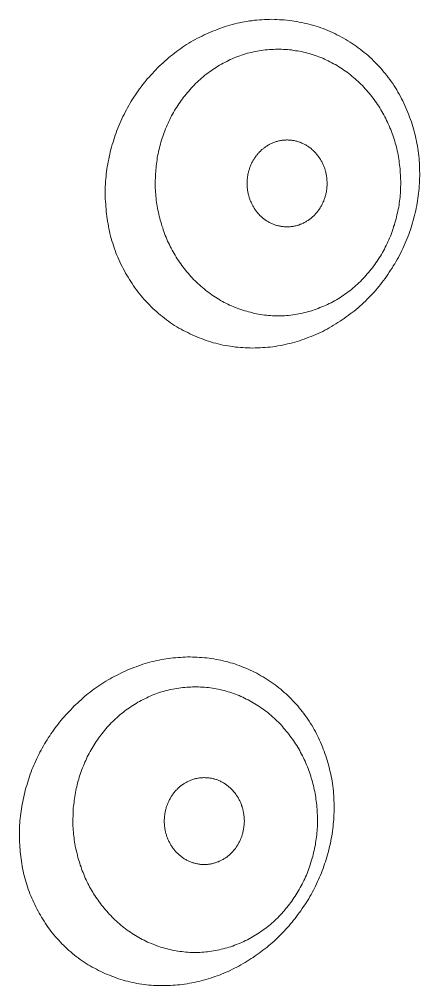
# Model space of a CAD drawing. Extents: x -5208 to -4788, y -2139 to -1842.
# Drawn here: x -5021.77 to -5017.15, y -2091.24 to -2080.07 of the extents above; entities that cross this region are included whole.
import ezdxf

# ---------------------------------------------------------------- set-up
doc = ezdxf.new("R2010")
doc.units = 0
doc.header["$LTSCALE"] = 7
doc.layers.add('Trimetric', color=7, linetype='CONTINUOUS')

msp = doc.modelspace()

# ---------------------------------------------------------------- linework, layer by layer
at = {"layer": 'Trimetric', "color": 0, "linetype": 'Continuous', "lineweight": 18}
for points in [[(-5018.682, -2080.076), (-5018.711, -2080.075), (-5018.739, -2080.073), (-5018.768, -2080.072), (-5018.797, -2080.07), (-5018.826, -2080.069), (-5018.855, -2080.067), (-5018.884, -2080.068), (-5018.913, -2080.07), (-5018.941, -2080.071), (-5018.97, -2080.073), (-5018.999, -2080.075), (-5019.028, -2080.076), (-5019.057, -2080.079), (-5019.085, -2080.083), (-5019.114, -2080.086), (-5019.143, -2080.091), (-5019.171, -2080.096), (-5019.2, -2080.101), (-5019.228, -2080.107), (-5019.256, -2080.113), (-5019.284, -2080.12), (-5019.312, -2080.127), (-5019.34, -2080.135), (-5019.368, -2080.143), (-5019.395, -2080.151), (-5019.423, -2080.161), (-5019.45, -2080.171), (-5019.477, -2080.181), (-5019.504, -2080.191), (-5019.531, -2080.201), (-5019.558, -2080.211), (-5019.584, -2080.223), (-5019.61, -2080.236), (-5019.636, -2080.248), (-5019.662, -2080.261), (-5019.688, -2080.274), (-5019.715, -2080.286), (-5019.74, -2080.3), (-5019.765, -2080.314), (-5019.79, -2080.328), (-5019.815, -2080.343), (-5019.84, -2080.359), (-5019.864, -2080.374), (-5019.888, -2080.39), (-5019.911, -2080.407), (-5019.935, -2080.424), (-5019.959, -2080.44), (-5019.981, -2080.458), (-5020.004, -2080.476), (-5020.027, -2080.494), (-5020.049, -2080.513), (-5020.07, -2080.532), (-5020.092, -2080.551), (-5020.113, -2080.571), (-5020.135, -2080.59), (-5020.156, -2080.609), (-5020.177, -2080.629), (-5020.197, -2080.651), (-5020.216, -2080.672), (-5020.236, -2080.693), (-5020.255, -2080.714), (-5020.275, -2080.736), (-5020.295, -2080.757), (-5020.313, -2080.779), (-5020.331, -2080.802), (-5020.349, -2080.824), (-5020.367, -2080.847), (-5020.384, -2080.87), (-5020.401, -2080.894), (-5020.417, -2080.918), (-5020.433, -2080.942), (-5020.449, -2080.966), (-5020.465, -2080.99), (-5020.48, -2081.015), (-5020.495, -2081.04), (-5020.51, -2081.064), (-5020.524, -2081.09), (-5020.537, -2081.115), (-5020.551, -2081.141), (-5020.564, -2081.166), (-5020.577, -2081.192), (-5020.589, -2081.218), (-5020.601, -2081.245), (-5020.613, -2081.271), (-5020.624, -2081.298), (-5020.635, -2081.324), (-5020.646, -2081.351), (-5020.656, -2081.378), (-5020.666, -2081.406), (-5020.674, -2081.433), (-5020.683, -2081.461), (-5020.691, -2081.489), (-5020.699, -2081.516), (-5020.707, -2081.544), (-5020.716, -2081.572), (-5020.723, -2081.6), (-5020.729, -2081.628), (-5020.735, -2081.656), (-5020.74, -2081.685), (-5020.746, -2081.713), (-5020.752, -2081.741), (-5020.758, -2081.77), (-5020.761, -2081.798), (-5020.765, -2081.827), (-5020.769, -2081.855), (-5020.772, -2081.884), (-5020.774, -2081.913), (-5020.777, -2081.942), (-5020.779, -2081.971), (-5020.78, -2082), (-5020.781, -2082.028), (-5020.782, -2082.057), (-5020.782, -2082.086), (-5020.782, -2082.115), (-5020.781, -2082.144), (-5020.779, -2082.173), (-5020.776, -2082.202), (-5020.774, -2082.23), (-5020.772, -2082.259), (-5020.77, -2082.288), (-5020.767, -2082.317), (-5020.763, -2082.345), (-5020.758, -2082.374), (-5020.753, -2082.402), (-5020.748, -2082.431), (-5020.743, -2082.459), (-5020.738, -2082.488), (-5020.733, -2082.516), (-5020.726, -2082.544), (-5020.719, -2082.572), (-5020.712, -2082.6), (-5020.704, -2082.628), (-5020.695, -2082.656), (-5020.686, -2082.683), (-5020.677, -2082.71), (-5020.667, -2082.738), (-5020.657, -2082.765), (-5020.646, -2082.792), (-5020.635, -2082.818), (-5020.624, -2082.845), (-5020.612, -2082.871), (-5020.599, -2082.897), (-5020.586, -2082.923), (-5020.573, -2082.948), (-5020.559, -2082.974), (-5020.546, -2083), (-5020.532, -2083.025), (-5020.517, -2083.049), (-5020.501, -2083.074), (-5020.485, -2083.098), (-5020.47, -2083.122), (-5020.454, -2083.147), (-5020.438, -2083.171), (-5020.421, -2083.194), (-5020.404, -2083.217), (-5020.386, -2083.24), (-5020.367, -2083.262), (-5020.349, -2083.284), (-5020.33, -2083.306), (-5020.31, -2083.327), (-5020.29, -2083.348), (-5020.271, -2083.369), (-5020.25, -2083.39), (-5020.229, -2083.41), (-5020.208, -2083.43), (-5020.186, -2083.449), (-5020.165, -2083.468), (-5020.143, -2083.487), (-5020.12, -2083.504), (-5020.097, -2083.522), (-5020.074, -2083.54), (-5020.051, -2083.557), (-5020.027, -2083.574), (-5020.003, -2083.59), (-5019.979, -2083.605), (-5019.955, -2083.621), (-5019.93, -2083.636), (-5019.905, -2083.65), (-5019.879, -2083.663), (-5019.853, -2083.676), (-5019.827, -2083.689), (-5019.802, -2083.702), (-5019.776, -2083.715), (-5019.75, -2083.727), (-5019.723, -2083.738), (-5019.696, -2083.748), (-5019.669, -2083.758), (-5019.642, -2083.769), (-5019.615, -2083.779), (-5019.587, -2083.788), (-5019.56, -2083.797), (-5019.532, -2083.805), (-5019.504, -2083.812), (-5019.476, -2083.819), (-5019.448, -2083.826), (-5019.42, -2083.832), (-5019.391, -2083.837), (-5019.363, -2083.843), (-5019.334, -2083.847), (-5019.306, -2083.851), (-5019.277, -2083.855), (-5019.248, -2083.858), (-5019.219, -2083.86), (-5019.191, -2083.861), (-5019.162, -2083.863), (-5019.133, -2083.864), (-5019.104, -2083.866), (-5019.075, -2083.867), (-5019.046, -2083.866), (-5019.017, -2083.864), (-5018.989, -2083.863), (-5018.96, -2083.861), (-5018.931, -2083.86), (-5018.902, -2083.858), (-5018.873, -2083.855), (-5018.845, -2083.852), (-5018.816, -2083.848), (-5018.787, -2083.843), (-5018.759, -2083.838), (-5018.731, -2083.833), (-5018.702, -2083.827), (-5018.674, -2083.82), (-5018.646, -2083.813), (-5018.618, -2083.806), (-5018.59, -2083.798), (-5018.562, -2083.79), (-5018.535, -2083.782), (-5018.507, -2083.773), (-5018.48, -2083.763), (-5018.453, -2083.754), (-5018.426, -2083.743), (-5018.399, -2083.733), (-5018.372, -2083.722), (-5018.346, -2083.71), (-5018.319, -2083.699), (-5018.293, -2083.686), (-5018.267, -2083.674), (-5018.241, -2083.661), (-5018.216, -2083.647), (-5018.191, -2083.633), (-5018.166, -2083.618), (-5018.141, -2083.603), (-5018.117, -2083.588), (-5018.092, -2083.573), (-5018.067, -2083.558), (-5018.043, -2083.542), (-5018.02, -2083.525), (-5017.996, -2083.508), (-5017.973, -2083.491), (-5017.95, -2083.473), (-5017.927, -2083.456), (-5017.904, -2083.439), (-5017.881, -2083.42), (-5017.859, -2083.402), (-5017.837, -2083.383), (-5017.816, -2083.363), (-5017.795, -2083.344), (-5017.774, -2083.324), (-5017.753, -2083.304), (-5017.733, -2083.283), (-5017.713, -2083.262), (-5017.693, -2083.241), (-5017.673, -2083.22), (-5017.654, -2083.198), (-5017.635, -2083.176), (-5017.618, -2083.154), (-5017.6, -2083.131), (-5017.582, -2083.108), (-5017.565, -2083.085), (-5017.547, -2083.062), (-5017.529, -2083.039), (-5017.513, -2083.016), (-5017.497, -2082.991), (-5017.482, -2082.967), (-5017.466, -2082.942), (-5017.451, -2082.918), (-5017.435, -2082.894), (-5017.42, -2082.869), (-5017.406, -2082.844), (-5017.392, -2082.819), (-5017.378, -2082.793), (-5017.365, -2082.767), (-5017.352, -2082.741), (-5017.34, -2082.715), (-5017.328, -2082.689), (-5017.316, -2082.663), (-5017.305, -2082.636), (-5017.294, -2082.609), (-5017.283, -2082.582), (-5017.273, -2082.555), (-5017.263, -2082.528), (-5017.254, -2082.501), (-5017.245, -2082.473), (-5017.236, -2082.446), (-5017.228, -2082.418), (-5017.22, -2082.39), (-5017.212, -2082.362), (-5017.205, -2082.334), (-5017.199, -2082.306), (-5017.192, -2082.278), (-5017.186, -2082.25), (-5017.181, -2082.221), (-5017.176, -2082.193), (-5017.17, -2082.165), (-5017.166, -2082.136), (-5017.162, -2082.107), (-5017.159, -2082.079), (-5017.156, -2082.05), (-5017.153, -2082.021), (-5017.151, -2081.992), (-5017.149, -2081.963), (-5017.148, -2081.935), (-5017.147, -2081.906), (-5017.146, -2081.877), (-5017.146, -2081.848), (-5017.147, -2081.819), (-5017.147, -2081.79), (-5017.149, -2081.761), (-5017.15, -2081.732), (-5017.152, -2081.704), (-5017.154, -2081.675), (-5017.157, -2081.646), (-5017.16, -2081.617), (-5017.164, -2081.589), (-5017.168, -2081.56), (-5017.173, -2081.531), (-5017.178, -2081.503), (-5017.183, -2081.475), (-5017.189, -2081.446), (-5017.196, -2081.418), (-5017.203, -2081.39), (-5017.211, -2081.362), (-5017.219, -2081.335), (-5017.227, -2081.307), (-5017.234, -2081.279), (-5017.242, -2081.251), (-5017.253, -2081.224), (-5017.263, -2081.197), (-5017.273, -2081.17), (-5017.284, -2081.143), (-5017.294, -2081.116), (-5017.305, -2081.089), (-5017.317, -2081.063), (-5017.329, -2081.037), (-5017.342, -2081.011), (-5017.355, -2080.985), (-5017.369, -2080.96), (-5017.382, -2080.934), (-5017.397, -2080.909), (-5017.411, -2080.884), (-5017.427, -2080.86), (-5017.442, -2080.835), (-5017.458, -2080.811), (-5017.475, -2080.788), (-5017.491, -2080.764), (-5017.509, -2080.741), (-5017.526, -2080.718), (-5017.544, -2080.695), (-5017.563, -2080.673), (-5017.581, -2080.651), (-5017.6, -2080.629), (-5017.62, -2080.608), (-5017.64, -2080.587), (-5017.659, -2080.566), (-5017.68, -2080.546), (-5017.701, -2080.526), (-5017.722, -2080.506), (-5017.743, -2080.487), (-5017.765, -2080.468), (-5017.787, -2080.449), (-5017.81, -2080.431), (-5017.833, -2080.413), (-5017.856, -2080.396), (-5017.879, -2080.379), (-5017.903, -2080.362), (-5017.927, -2080.346), (-5017.951, -2080.33), (-5017.976, -2080.315), (-5018, -2080.3), (-5018.025, -2080.286), (-5018.051, -2080.272), (-5018.076, -2080.258), (-5018.102, -2080.245), (-5018.128, -2080.232), (-5018.154, -2080.22), (-5018.18, -2080.208), (-5018.207, -2080.197), (-5018.234, -2080.186), (-5018.261, -2080.175), (-5018.288, -2080.166), (-5018.315, -2080.156), (-5018.343, -2080.147), (-5018.371, -2080.14), (-5018.399, -2080.132), (-5018.426, -2080.125), (-5018.454, -2080.117), (-5018.482, -2080.11), (-5018.51, -2080.103), (-5018.539, -2080.099), (-5018.567, -2080.094), (-5018.596, -2080.09), (-5018.625, -2080.085), (-5018.653, -2080.081)], [(-5018.791, -2080.412), (-5018.767, -2080.413), (-5018.744, -2080.414), (-5018.721, -2080.415), (-5018.697, -2080.416), (-5018.674, -2080.418), (-5018.651, -2080.419), (-5018.628, -2080.422), (-5018.604, -2080.426), (-5018.581, -2080.43), (-5018.558, -2080.433), (-5018.535, -2080.437), (-5018.512, -2080.441), (-5018.489, -2080.446), (-5018.467, -2080.451), (-5018.444, -2080.457), (-5018.422, -2080.464), (-5018.399, -2080.47), (-5018.377, -2080.477), (-5018.355, -2080.484), (-5018.333, -2080.492), (-5018.311, -2080.5), (-5018.289, -2080.509), (-5018.267, -2080.518), (-5018.246, -2080.527), (-5018.225, -2080.538), (-5018.204, -2080.548), (-5018.183, -2080.559), (-5018.162, -2080.569), (-5018.142, -2080.58), (-5018.121, -2080.591), (-5018.101, -2080.603), (-5018.081, -2080.616), (-5018.062, -2080.629), (-5018.042, -2080.641), (-5018.022, -2080.654), (-5018.003, -2080.667), (-5017.984, -2080.68), (-5017.965, -2080.694), (-5017.947, -2080.709), (-5017.929, -2080.724), (-5017.911, -2080.738), (-5017.893, -2080.754), (-5017.876, -2080.769), (-5017.859, -2080.785), (-5017.841, -2080.801), (-5017.825, -2080.818), (-5017.808, -2080.834), (-5017.792, -2080.851), (-5017.777, -2080.869), (-5017.761, -2080.886), (-5017.746, -2080.904), (-5017.731, -2080.922), (-5017.716, -2080.94), (-5017.701, -2080.958), (-5017.687, -2080.976), (-5017.673, -2080.996), (-5017.66, -2081.015), (-5017.647, -2081.034), (-5017.634, -2081.053), (-5017.62, -2081.072), (-5017.607, -2081.092), (-5017.595, -2081.112), (-5017.583, -2081.132), (-5017.572, -2081.152), (-5017.56, -2081.173), (-5017.549, -2081.193), (-5017.539, -2081.214), (-5017.529, -2081.235), (-5017.519, -2081.256), (-5017.509, -2081.277), (-5017.499, -2081.299), (-5017.49, -2081.32), (-5017.481, -2081.342), (-5017.473, -2081.364), (-5017.465, -2081.386), (-5017.457, -2081.408), (-5017.449, -2081.43), (-5017.442, -2081.452), (-5017.435, -2081.475), (-5017.428, -2081.497), (-5017.422, -2081.519), (-5017.416, -2081.542), (-5017.411, -2081.565), (-5017.405, -2081.587), (-5017.4, -2081.61), (-5017.396, -2081.633), (-5017.392, -2081.656), (-5017.388, -2081.679), (-5017.385, -2081.703), (-5017.382, -2081.726), (-5017.379, -2081.749), (-5017.375, -2081.772), (-5017.372, -2081.795), (-5017.371, -2081.818), (-5017.37, -2081.842), (-5017.369, -2081.865), (-5017.367, -2081.889), (-5017.366, -2081.912), (-5017.365, -2081.935), (-5017.365, -2081.959), (-5017.365, -2081.982), (-5017.366, -2082.005), (-5017.366, -2082.029), (-5017.368, -2082.052), (-5017.369, -2082.075), (-5017.371, -2082.099), (-5017.373, -2082.122), (-5017.376, -2082.145), (-5017.379, -2082.168), (-5017.382, -2082.192), (-5017.385, -2082.215), (-5017.389, -2082.238), (-5017.394, -2082.261), (-5017.399, -2082.283), (-5017.404, -2082.306), (-5017.409, -2082.329), (-5017.414, -2082.352), (-5017.419, -2082.375), (-5017.425, -2082.397), (-5017.432, -2082.42), (-5017.439, -2082.442), (-5017.447, -2082.464), (-5017.454, -2082.486), (-5017.461, -2082.509), (-5017.468, -2082.531), (-5017.476, -2082.553), (-5017.485, -2082.574), (-5017.494, -2082.596), (-5017.503, -2082.617), (-5017.513, -2082.639), (-5017.523, -2082.66), (-5017.533, -2082.681), (-5017.544, -2082.702), (-5017.554, -2082.723), (-5017.565, -2082.743), (-5017.577, -2082.763), (-5017.589, -2082.784), (-5017.6, -2082.804), (-5017.613, -2082.823), (-5017.626, -2082.843), (-5017.639, -2082.862), (-5017.653, -2082.881), (-5017.666, -2082.901), (-5017.679, -2082.92), (-5017.693, -2082.939), (-5017.708, -2082.957), (-5017.723, -2082.975), (-5017.738, -2082.993), (-5017.753, -2083.011), (-5017.768, -2083.029), (-5017.783, -2083.046), (-5017.799, -2083.063), (-5017.815, -2083.08), (-5017.832, -2083.097), (-5017.849, -2083.113), (-5017.866, -2083.129), (-5017.883, -2083.144), (-5017.901, -2083.16), (-5017.919, -2083.175), (-5017.936, -2083.19), (-5017.955, -2083.204), (-5017.973, -2083.219), (-5017.992, -2083.233), (-5018.011, -2083.246), (-5018.03, -2083.259), (-5018.05, -2083.273), (-5018.07, -2083.285), (-5018.089, -2083.297), (-5018.109, -2083.31), (-5018.13, -2083.321), (-5018.15, -2083.333), (-5018.171, -2083.344), (-5018.191, -2083.354), (-5018.212, -2083.364), (-5018.234, -2083.374), (-5018.255, -2083.383), (-5018.277, -2083.392), (-5018.299, -2083.4), (-5018.321, -2083.409), (-5018.342, -2083.417), (-5018.364, -2083.426), (-5018.387, -2083.432), (-5018.409, -2083.439), (-5018.432, -2083.445), (-5018.454, -2083.451), (-5018.477, -2083.457), (-5018.499, -2083.464), (-5018.522, -2083.468), (-5018.545, -2083.473), (-5018.568, -2083.477), (-5018.591, -2083.481), (-5018.614, -2083.484), (-5018.637, -2083.487), (-5018.661, -2083.489), (-5018.684, -2083.491), (-5018.707, -2083.493), (-5018.731, -2083.494), (-5018.754, -2083.494), (-5018.777, -2083.495), (-5018.801, -2083.495), (-5018.824, -2083.494), (-5018.848, -2083.494), (-5018.871, -2083.492), (-5018.894, -2083.49), (-5018.917, -2083.488), (-5018.941, -2083.486), (-5018.964, -2083.483), (-5018.987, -2083.479), (-5019.01, -2083.475), (-5019.033, -2083.471), (-5019.056, -2083.466), (-5019.079, -2083.46), (-5019.101, -2083.454), (-5019.124, -2083.448), (-5019.146, -2083.442), (-5019.169, -2083.436), (-5019.191, -2083.43), (-5019.213, -2083.422), (-5019.235, -2083.413), (-5019.257, -2083.405), (-5019.279, -2083.397), (-5019.301, -2083.388), (-5019.322, -2083.38), (-5019.343, -2083.37), (-5019.365, -2083.36), (-5019.386, -2083.35), (-5019.406, -2083.339), (-5019.427, -2083.328), (-5019.447, -2083.316), (-5019.467, -2083.304), (-5019.487, -2083.292), (-5019.507, -2083.28), (-5019.527, -2083.267), (-5019.546, -2083.254), (-5019.565, -2083.24), (-5019.584, -2083.226), (-5019.603, -2083.212), (-5019.621, -2083.198), (-5019.639, -2083.183), (-5019.657, -2083.168), (-5019.675, -2083.153), (-5019.693, -2083.138), (-5019.71, -2083.122), (-5019.727, -2083.106), (-5019.743, -2083.09), (-5019.76, -2083.073), (-5019.776, -2083.056), (-5019.792, -2083.039), (-5019.807, -2083.021), (-5019.822, -2083.003), (-5019.837, -2082.985), (-5019.852, -2082.967), (-5019.867, -2082.949), (-5019.881, -2082.931), (-5019.895, -2082.912), (-5019.908, -2082.892), (-5019.921, -2082.873), (-5019.934, -2082.854), (-5019.948, -2082.835), (-5019.961, -2082.815), (-5019.973, -2082.795), (-5019.985, -2082.775), (-5019.997, -2082.755), (-5020.008, -2082.734), (-5020.018, -2082.714), (-5020.029, -2082.693), (-5020.04, -2082.672), (-5020.05, -2082.651), (-5020.06, -2082.63), (-5020.069, -2082.608), (-5020.078, -2082.587), (-5020.087, -2082.565), (-5020.095, -2082.543), (-5020.103, -2082.521), (-5020.11, -2082.499), (-5020.117, -2082.477), (-5020.125, -2082.455), (-5020.132, -2082.432), (-5020.14, -2082.41), (-5020.145, -2082.388), (-5020.151, -2082.365), (-5020.156, -2082.342), (-5020.161, -2082.319), (-5020.167, -2082.296), (-5020.172, -2082.274), (-5020.177, -2082.251), (-5020.181, -2082.228), (-5020.184, -2082.205), (-5020.188, -2082.182), (-5020.191, -2082.158), (-5020.194, -2082.135), (-5020.196, -2082.112), (-5020.198, -2082.089), (-5020.199, -2082.065), (-5020.201, -2082.042), (-5020.202, -2082.019), (-5020.203, -2081.995), (-5020.203, -2081.972), (-5020.203, -2081.949), (-5020.202, -2081.925), (-5020.201, -2081.902), (-5020.2, -2081.878), (-5020.199, -2081.855), (-5020.198, -2081.832), (-5020.197, -2081.808), (-5020.194, -2081.785), (-5020.191, -2081.762), (-5020.188, -2081.739), (-5020.185, -2081.716), (-5020.182, -2081.693), (-5020.179, -2081.669), (-5020.175, -2081.646), (-5020.171, -2081.623), (-5020.166, -2081.6), (-5020.161, -2081.578), (-5020.155, -2081.555), (-5020.149, -2081.532), (-5020.143, -2081.51), (-5020.137, -2081.487), (-5020.13, -2081.465), (-5020.123, -2081.443), (-5020.116, -2081.42), (-5020.108, -2081.398), (-5020.1, -2081.376), (-5020.092, -2081.355), (-5020.083, -2081.333), (-5020.074, -2081.311), (-5020.065, -2081.29), (-5020.055, -2081.268), (-5020.045, -2081.247), (-5020.035, -2081.226), (-5020.025, -2081.205), (-5020.014, -2081.184), (-5020.003, -2081.164), (-5019.992, -2081.143), (-5019.98, -2081.123), (-5019.968, -2081.103), (-5019.955, -2081.084), (-5019.942, -2081.064), (-5019.929, -2081.045), (-5019.916, -2081.026), (-5019.903, -2081.006), (-5019.889, -2080.987), (-5019.875, -2080.968), (-5019.86, -2080.95), (-5019.845, -2080.932), (-5019.83, -2080.914), (-5019.815, -2080.896), (-5019.801, -2080.878), (-5019.785, -2080.861), (-5019.769, -2080.844), (-5019.753, -2080.827), (-5019.736, -2080.811), (-5019.719, -2080.794), (-5019.702, -2080.778), (-5019.685, -2080.763), (-5019.668, -2080.747), (-5019.65, -2080.732), (-5019.632, -2080.717), (-5019.613, -2080.703), (-5019.595, -2080.688), (-5019.576, -2080.674), (-5019.557, -2080.662), (-5019.537, -2080.649), (-5019.518, -2080.636), (-5019.498, -2080.623), (-5019.479, -2080.61), (-5019.459, -2080.597), (-5019.438, -2080.587), (-5019.417, -2080.576), (-5019.397, -2080.565), (-5019.376, -2080.554), (-5019.355, -2080.543), (-5019.335, -2080.533), (-5019.313, -2080.523), (-5019.292, -2080.514), (-5019.27, -2080.505), (-5019.248, -2080.497), (-5019.226, -2080.489), (-5019.204, -2080.481), (-5019.182, -2080.474), (-5019.159, -2080.467), (-5019.137, -2080.46), (-5019.114, -2080.455), (-5019.092, -2080.449), (-5019.069, -2080.443), (-5019.046, -2080.439), (-5019.023, -2080.436), (-5019, -2080.432), (-5018.977, -2080.428), (-5018.954, -2080.424), (-5018.931, -2080.42), (-5018.907, -2080.419), (-5018.884, -2080.417), (-5018.861, -2080.416), (-5018.837, -2080.415), (-5018.814, -2080.413)], [(-5019.142, -2081.966), (-5019.141, -2081.976), (-5019.141, -2081.986), (-5019.14, -2081.996), (-5019.14, -2082.006), (-5019.139, -2082.016), (-5019.138, -2082.026), (-5019.136, -2082.036), (-5019.135, -2082.046), (-5019.134, -2082.056), (-5019.132, -2082.066), (-5019.13, -2082.076), (-5019.128, -2082.086), (-5019.126, -2082.095), (-5019.123, -2082.105), (-5019.121, -2082.115), (-5019.118, -2082.124), (-5019.115, -2082.134), (-5019.111, -2082.143), (-5019.108, -2082.153), (-5019.104, -2082.162), (-5019.1, -2082.171), (-5019.096, -2082.181), (-5019.092, -2082.19), (-5019.088, -2082.199), (-5019.084, -2082.208), (-5019.079, -2082.217), (-5019.074, -2082.225), (-5019.069, -2082.234), (-5019.064, -2082.243), (-5019.059, -2082.251), (-5019.053, -2082.26), (-5019.048, -2082.268), (-5019.042, -2082.276), (-5019.036, -2082.284), (-5019.03, -2082.292), (-5019.023, -2082.3), (-5019.017, -2082.308), (-5019.01, -2082.315), (-5019.003, -2082.323), (-5018.996, -2082.33), (-5018.989, -2082.337), (-5018.982, -2082.344), (-5018.975, -2082.351), (-5018.967, -2082.357), (-5018.959, -2082.364), (-5018.951, -2082.37), (-5018.944, -2082.376), (-5018.936, -2082.382), (-5018.928, -2082.388), (-5018.919, -2082.394), (-5018.911, -2082.399), (-5018.902, -2082.405), (-5018.894, -2082.41), (-5018.885, -2082.414), (-5018.876, -2082.419), (-5018.867, -2082.423), (-5018.858, -2082.428), (-5018.849, -2082.432), (-5018.839, -2082.436), (-5018.83, -2082.439), (-5018.82, -2082.443), (-5018.811, -2082.446), (-5018.801, -2082.449), (-5018.792, -2082.452), (-5018.782, -2082.454), (-5018.772, -2082.456), (-5018.762, -2082.458), (-5018.752, -2082.46), (-5018.743, -2082.461), (-5018.733, -2082.463), (-5018.723, -2082.464), (-5018.713, -2082.465), (-5018.703, -2082.465), (-5018.693, -2082.466), (-5018.683, -2082.466), (-5018.673, -2082.466), (-5018.663, -2082.466), (-5018.652, -2082.466), (-5018.642, -2082.465), (-5018.632, -2082.464), (-5018.623, -2082.463), (-5018.613, -2082.461), (-5018.603, -2082.459), (-5018.593, -2082.458), (-5018.583, -2082.455), (-5018.573, -2082.453), (-5018.564, -2082.45), (-5018.554, -2082.447), (-5018.544, -2082.445), (-5018.535, -2082.441), (-5018.526, -2082.437), (-5018.516, -2082.434), (-5018.507, -2082.43), (-5018.498, -2082.426), (-5018.489, -2082.422), (-5018.48, -2082.417), (-5018.471, -2082.412), (-5018.462, -2082.408), (-5018.453, -2082.402), (-5018.445, -2082.397), (-5018.437, -2082.392), (-5018.428, -2082.386), (-5018.42, -2082.38), (-5018.412, -2082.374), (-5018.404, -2082.368), (-5018.397, -2082.361), (-5018.389, -2082.355), (-5018.381, -2082.348), (-5018.374, -2082.341), (-5018.367, -2082.334), (-5018.36, -2082.327), (-5018.353, -2082.32), (-5018.346, -2082.312), (-5018.34, -2082.305), (-5018.333, -2082.297), (-5018.327, -2082.289), (-5018.321, -2082.282), (-5018.315, -2082.273), (-5018.309, -2082.265), (-5018.304, -2082.257), (-5018.298, -2082.248), (-5018.293, -2082.24), (-5018.287, -2082.231), (-5018.282, -2082.223), (-5018.278, -2082.214), (-5018.273, -2082.205), (-5018.269, -2082.196), (-5018.264, -2082.187), (-5018.26, -2082.178), (-5018.256, -2082.168), (-5018.253, -2082.159), (-5018.249, -2082.149), (-5018.246, -2082.14), (-5018.243, -2082.13), (-5018.24, -2082.121), (-5018.237, -2082.111), (-5018.234, -2082.102), (-5018.232, -2082.092), (-5018.23, -2082.082), (-5018.228, -2082.072), (-5018.225, -2082.062), (-5018.224, -2082.053), (-5018.222, -2082.043), (-5018.221, -2082.033), (-5018.22, -2082.023), (-5018.218, -2082.013), (-5018.218, -2082.003), (-5018.217, -2081.993), (-5018.217, -2081.983), (-5018.216, -2081.973), (-5018.216, -2081.963), (-5018.217, -2081.953), (-5018.217, -2081.943), (-5018.218, -2081.933), (-5018.218, -2081.922), (-5018.219, -2081.912), (-5018.22, -2081.903), (-5018.221, -2081.893), (-5018.223, -2081.883), (-5018.224, -2081.873), (-5018.226, -2081.863), (-5018.228, -2081.853), (-5018.23, -2081.843), (-5018.232, -2081.833), (-5018.235, -2081.824), (-5018.237, -2081.814), (-5018.24, -2081.804), (-5018.243, -2081.795), (-5018.247, -2081.785), (-5018.25, -2081.776), (-5018.253, -2081.766), (-5018.257, -2081.757), (-5018.261, -2081.748), (-5018.265, -2081.739), (-5018.27, -2081.73), (-5018.274, -2081.721), (-5018.279, -2081.712), (-5018.284, -2081.703), (-5018.289, -2081.694), (-5018.294, -2081.686), (-5018.299, -2081.677), (-5018.305, -2081.669), (-5018.311, -2081.661), (-5018.316, -2081.652), (-5018.322, -2081.644), (-5018.328, -2081.636), (-5018.335, -2081.629), (-5018.341, -2081.621), (-5018.348, -2081.613), (-5018.354, -2081.606), (-5018.361, -2081.599), (-5018.368, -2081.591), (-5018.376, -2081.585), (-5018.383, -2081.578), (-5018.391, -2081.571), (-5018.398, -2081.565), (-5018.406, -2081.558), (-5018.414, -2081.552), (-5018.422, -2081.546), (-5018.43, -2081.541), (-5018.439, -2081.535), (-5018.447, -2081.53), (-5018.456, -2081.524), (-5018.464, -2081.519), (-5018.473, -2081.515), (-5018.482, -2081.51), (-5018.491, -2081.505), (-5018.5, -2081.501), (-5018.509, -2081.497), (-5018.519, -2081.493), (-5018.528, -2081.489), (-5018.537, -2081.486), (-5018.547, -2081.483), (-5018.557, -2081.48), (-5018.566, -2081.477), (-5018.576, -2081.475), (-5018.586, -2081.472), (-5018.596, -2081.47), (-5018.605, -2081.469), (-5018.615, -2081.467), (-5018.625, -2081.466), (-5018.635, -2081.464), (-5018.645, -2081.464), (-5018.655, -2081.463), (-5018.665, -2081.463), (-5018.675, -2081.462), (-5018.685, -2081.462), (-5018.695, -2081.463), (-5018.705, -2081.463), (-5018.715, -2081.464), (-5018.725, -2081.465), (-5018.735, -2081.466), (-5018.745, -2081.467), (-5018.755, -2081.469), (-5018.765, -2081.471), (-5018.775, -2081.473), (-5018.785, -2081.476), (-5018.794, -2081.478), (-5018.804, -2081.481), (-5018.814, -2081.484), (-5018.823, -2081.487), (-5018.832, -2081.491), (-5018.842, -2081.495), (-5018.851, -2081.498), (-5018.86, -2081.503), (-5018.869, -2081.507), (-5018.878, -2081.512), (-5018.887, -2081.516), (-5018.896, -2081.521), (-5018.904, -2081.526), (-5018.913, -2081.532), (-5018.921, -2081.537), (-5018.93, -2081.543), (-5018.938, -2081.548), (-5018.946, -2081.555), (-5018.954, -2081.561), (-5018.961, -2081.567), (-5018.969, -2081.574), (-5018.977, -2081.58), (-5018.984, -2081.587), (-5018.991, -2081.594), (-5018.998, -2081.601), (-5019.005, -2081.609), (-5019.012, -2081.616), (-5019.018, -2081.624), (-5019.024, -2081.632), (-5019.031, -2081.639), (-5019.037, -2081.647), (-5019.043, -2081.655), (-5019.049, -2081.664), (-5019.054, -2081.672), (-5019.06, -2081.68), (-5019.065, -2081.689), (-5019.07, -2081.697), (-5019.075, -2081.706), (-5019.08, -2081.715), (-5019.085, -2081.724), (-5019.089, -2081.733), (-5019.093, -2081.742), (-5019.098, -2081.751), (-5019.101, -2081.76), (-5019.105, -2081.77), (-5019.109, -2081.779), (-5019.112, -2081.789), (-5019.115, -2081.798), (-5019.118, -2081.808), (-5019.121, -2081.817), (-5019.124, -2081.827), (-5019.126, -2081.837), (-5019.129, -2081.846), (-5019.131, -2081.856), (-5019.133, -2081.866), (-5019.134, -2081.876), (-5019.135, -2081.886), (-5019.137, -2081.896), (-5019.138, -2081.906), (-5019.139, -2081.916), (-5019.14, -2081.926), (-5019.14, -2081.936), (-5019.141, -2081.946), (-5019.141, -2081.956)], [(-5019.635, -2087.446), (-5019.663, -2087.445), (-5019.691, -2087.443), (-5019.718, -2087.442), (-5019.746, -2087.441), (-5019.773, -2087.439), (-5019.801, -2087.438), (-5019.829, -2087.438), (-5019.856, -2087.44), (-5019.884, -2087.441), (-5019.912, -2087.443), (-5019.939, -2087.445), (-5019.967, -2087.446), (-5019.995, -2087.448), (-5020.022, -2087.452), (-5020.049, -2087.455), (-5020.077, -2087.459), (-5020.104, -2087.464), (-5020.131, -2087.469), (-5020.159, -2087.474), (-5020.186, -2087.479), (-5020.213, -2087.485), (-5020.24, -2087.492), (-5020.266, -2087.499), (-5020.293, -2087.506), (-5020.32, -2087.514), (-5020.346, -2087.522), (-5020.372, -2087.532), (-5020.398, -2087.541), (-5020.424, -2087.551), (-5020.45, -2087.561), (-5020.476, -2087.57), (-5020.502, -2087.58), (-5020.527, -2087.59), (-5020.552, -2087.602), (-5020.577, -2087.614), (-5020.602, -2087.626), (-5020.627, -2087.639), (-5020.652, -2087.651), (-5020.677, -2087.663), (-5020.701, -2087.676), (-5020.725, -2087.689), (-5020.749, -2087.703), (-5020.773, -2087.717), (-5020.797, -2087.732), (-5020.82, -2087.747), (-5020.843, -2087.762), (-5020.866, -2087.778), (-5020.888, -2087.794), (-5020.911, -2087.81), (-5020.933, -2087.826), (-5020.955, -2087.843), (-5020.977, -2087.86), (-5020.999, -2087.877), (-5021.019, -2087.896), (-5021.04, -2087.914), (-5021.06, -2087.933), (-5021.081, -2087.951), (-5021.102, -2087.97), (-5021.122, -2087.988), (-5021.143, -2088.007), (-5021.161, -2088.027), (-5021.18, -2088.048), (-5021.199, -2088.068), (-5021.218, -2088.088), (-5021.237, -2088.108), (-5021.256, -2088.128), (-5021.274, -2088.149), (-5021.292, -2088.17), (-5021.309, -2088.192), (-5021.327, -2088.214), (-5021.343, -2088.236), (-5021.36, -2088.258), (-5021.376, -2088.28), (-5021.392, -2088.303), (-5021.408, -2088.326), (-5021.423, -2088.349), (-5021.439, -2088.372), (-5021.453, -2088.395), (-5021.468, -2088.419), (-5021.482, -2088.442), (-5021.496, -2088.466), (-5021.509, -2088.491), (-5021.523, -2088.515), (-5021.536, -2088.539), (-5021.548, -2088.564), (-5021.56, -2088.589), (-5021.573, -2088.613), (-5021.584, -2088.639), (-5021.596, -2088.664), (-5021.607, -2088.689), (-5021.617, -2088.715), (-5021.628, -2088.74), (-5021.638, -2088.766), (-5021.647, -2088.792), (-5021.656, -2088.819), (-5021.664, -2088.845), (-5021.672, -2088.871), (-5021.681, -2088.898), (-5021.689, -2088.924), (-5021.698, -2088.95), (-5021.705, -2088.977), (-5021.711, -2089.004), (-5021.717, -2089.031), (-5021.723, -2089.058), (-5021.729, -2089.085), (-5021.735, -2089.112), (-5021.741, -2089.139), (-5021.746, -2089.166), (-5021.75, -2089.194), (-5021.754, -2089.221), (-5021.758, -2089.249), (-5021.761, -2089.276), (-5021.764, -2089.304), (-5021.767, -2089.331), (-5021.769, -2089.359), (-5021.771, -2089.386), (-5021.772, -2089.414), (-5021.773, -2089.442), (-5021.774, -2089.469), (-5021.774, -2089.497), (-5021.774, -2089.525), (-5021.772, -2089.552), (-5021.771, -2089.58), (-5021.769, -2089.608), (-5021.768, -2089.635), (-5021.766, -2089.663), (-5021.764, -2089.69), (-5021.761, -2089.718), (-5021.757, -2089.745), (-5021.753, -2089.773), (-5021.749, -2089.8), (-5021.745, -2089.827), (-5021.74, -2089.855), (-5021.736, -2089.882), (-5021.73, -2089.909), (-5021.724, -2089.936), (-5021.718, -2089.963), (-5021.711, -2089.99), (-5021.704, -2090.017), (-5021.696, -2090.043), (-5021.688, -2090.069), (-5021.679, -2090.096), (-5021.67, -2090.122), (-5021.661, -2090.148), (-5021.651, -2090.174), (-5021.641, -2090.2), (-5021.631, -2090.225), (-5021.619, -2090.25), (-5021.607, -2090.275), (-5021.595, -2090.3), (-5021.583, -2090.325), (-5021.571, -2090.35), (-5021.558, -2090.375), (-5021.545, -2090.399), (-5021.531, -2090.423), (-5021.516, -2090.446), (-5021.501, -2090.47), (-5021.487, -2090.493), (-5021.472, -2090.517), (-5021.458, -2090.54), (-5021.442, -2090.563), (-5021.425, -2090.585), (-5021.409, -2090.607), (-5021.391, -2090.629), (-5021.374, -2090.65), (-5021.356, -2090.672), (-5021.338, -2090.692), (-5021.319, -2090.713), (-5021.3, -2090.733), (-5021.281, -2090.753), (-5021.261, -2090.773), (-5021.242, -2090.792), (-5021.222, -2090.811), (-5021.201, -2090.829), (-5021.18, -2090.848), (-5021.159, -2090.866), (-5021.137, -2090.883), (-5021.116, -2090.9), (-5021.094, -2090.917), (-5021.071, -2090.933), (-5021.049, -2090.949), (-5021.026, -2090.965), (-5021.003, -2090.98), (-5020.979, -2090.995), (-5020.956, -2091.009), (-5020.931, -2091.022), (-5020.907, -2091.035), (-5020.882, -2091.048), (-5020.858, -2091.06), (-5020.833, -2091.073), (-5020.809, -2091.086), (-5020.784, -2091.098), (-5020.758, -2091.108), (-5020.732, -2091.117), (-5020.706, -2091.127), (-5020.68, -2091.137), (-5020.654, -2091.147), (-5020.629, -2091.157), (-5020.602, -2091.165), (-5020.575, -2091.173), (-5020.549, -2091.181), (-5020.522, -2091.187), (-5020.495, -2091.194), (-5020.468, -2091.2), (-5020.441, -2091.206), (-5020.414, -2091.211), (-5020.387, -2091.215), (-5020.359, -2091.22), (-5020.332, -2091.224), (-5020.304, -2091.227), (-5020.277, -2091.23), (-5020.249, -2091.232), (-5020.222, -2091.234), (-5020.194, -2091.236), (-5020.166, -2091.236), (-5020.139, -2091.237), (-5020.111, -2091.237), (-5020.083, -2091.237), (-5020.056, -2091.236), (-5020.028, -2091.235), (-5020, -2091.233), (-5019.973, -2091.231), (-5019.945, -2091.229), (-5019.918, -2091.226), (-5019.89, -2091.223), (-5019.863, -2091.219), (-5019.835, -2091.215), (-5019.808, -2091.21), (-5019.781, -2091.205), (-5019.754, -2091.2), (-5019.727, -2091.194), (-5019.7, -2091.188), (-5019.673, -2091.181), (-5019.646, -2091.174), (-5019.62, -2091.166), (-5019.593, -2091.159), (-5019.566, -2091.151), (-5019.54, -2091.142), (-5019.514, -2091.133), (-5019.488, -2091.124), (-5019.462, -2091.114), (-5019.436, -2091.104), (-5019.411, -2091.093), (-5019.385, -2091.083), (-5019.36, -2091.072), (-5019.335, -2091.06), (-5019.31, -2091.048), (-5019.285, -2091.036), (-5019.26, -2091.023), (-5019.236, -2091.01), (-5019.212, -2090.997), (-5019.188, -2090.982), (-5019.164, -2090.968), (-5019.141, -2090.954), (-5019.117, -2090.939), (-5019.093, -2090.925), (-5019.07, -2090.91), (-5019.047, -2090.894), (-5019.025, -2090.878), (-5019.003, -2090.861), (-5018.981, -2090.845), (-5018.958, -2090.828), (-5018.936, -2090.812), (-5018.914, -2090.795), (-5018.893, -2090.777), (-5018.872, -2090.759), (-5018.851, -2090.741), (-5018.83, -2090.723), (-5018.81, -2090.704), (-5018.79, -2090.685), (-5018.77, -2090.666), (-5018.75, -2090.647), (-5018.731, -2090.627), (-5018.712, -2090.607), (-5018.693, -2090.586), (-5018.674, -2090.566), (-5018.656, -2090.545), (-5018.638, -2090.524), (-5018.621, -2090.502), (-5018.604, -2090.48), (-5018.587, -2090.459), (-5018.57, -2090.437), (-5018.553, -2090.415), (-5018.536, -2090.393), (-5018.52, -2090.371), (-5018.505, -2090.347), (-5018.49, -2090.324), (-5018.475, -2090.301), (-5018.459, -2090.278), (-5018.444, -2090.255), (-5018.429, -2090.232), (-5018.415, -2090.208), (-5018.402, -2090.184), (-5018.388, -2090.159), (-5018.375, -2090.135), (-5018.362, -2090.11), (-5018.35, -2090.086), (-5018.338, -2090.061), (-5018.327, -2090.035), (-5018.315, -2090.01), (-5018.304, -2089.985), (-5018.293, -2089.959), (-5018.283, -2089.934), (-5018.273, -2089.908), (-5018.263, -2089.882), (-5018.254, -2089.856), (-5018.245, -2089.83), (-5018.235, -2089.804), (-5018.227, -2089.777), (-5018.22, -2089.751), (-5018.212, -2089.724), (-5018.204, -2089.698), (-5018.198, -2089.671), (-5018.191, -2089.644), (-5018.184, -2089.617), (-5018.179, -2089.59), (-5018.173, -2089.563), (-5018.168, -2089.536), (-5018.163, -2089.508), (-5018.158, -2089.481), (-5018.155, -2089.454), (-5018.151, -2089.426), (-5018.147, -2089.399), (-5018.145, -2089.371), (-5018.142, -2089.344), (-5018.14, -2089.316), (-5018.139, -2089.288), (-5018.137, -2089.261), (-5018.136, -2089.233), (-5018.136, -2089.205), (-5018.135, -2089.178), (-5018.135, -2089.15), (-5018.136, -2089.122), (-5018.137, -2089.095), (-5018.138, -2089.067), (-5018.14, -2089.04), (-5018.142, -2089.012), (-5018.144, -2088.984), (-5018.147, -2088.957), (-5018.151, -2088.929), (-5018.154, -2088.902), (-5018.159, -2088.875), (-5018.163, -2088.847), (-5018.168, -2088.82), (-5018.173, -2088.793), (-5018.18, -2088.766), (-5018.187, -2088.739), (-5018.194, -2088.712), (-5018.201, -2088.686), (-5018.208, -2088.659), (-5018.214, -2088.632), (-5018.223, -2088.606), (-5018.232, -2088.58), (-5018.242, -2088.554), (-5018.251, -2088.528), (-5018.261, -2088.502), (-5018.27, -2088.476), (-5018.28, -2088.45), (-5018.291, -2088.424), (-5018.303, -2088.399), (-5018.314, -2088.374), (-5018.327, -2088.349), (-5018.339, -2088.325), (-5018.352, -2088.3), (-5018.365, -2088.276), (-5018.379, -2088.252), (-5018.393, -2088.228), (-5018.408, -2088.205), (-5018.423, -2088.181), (-5018.438, -2088.158), (-5018.454, -2088.135), (-5018.47, -2088.113), (-5018.487, -2088.091), (-5018.503, -2088.069), (-5018.521, -2088.047), (-5018.538, -2088.026), (-5018.556, -2088.004), (-5018.574, -2087.984), (-5018.593, -2087.963), (-5018.612, -2087.943), (-5018.631, -2087.923), (-5018.651, -2087.904), (-5018.671, -2087.884), (-5018.691, -2087.865), (-5018.711, -2087.847), (-5018.732, -2087.829), (-5018.753, -2087.811), (-5018.775, -2087.793), (-5018.797, -2087.776), (-5018.818, -2087.76), (-5018.841, -2087.744), (-5018.864, -2087.728), (-5018.886, -2087.712), (-5018.91, -2087.697), (-5018.933, -2087.682), (-5018.957, -2087.668), (-5018.981, -2087.654), (-5019.005, -2087.641), (-5019.029, -2087.627), (-5019.054, -2087.615), (-5019.079, -2087.602), (-5019.104, -2087.59), (-5019.129, -2087.579), (-5019.154, -2087.568), (-5019.18, -2087.558), (-5019.205, -2087.547), (-5019.232, -2087.538), (-5019.258, -2087.529), (-5019.284, -2087.519), (-5019.31, -2087.511), (-5019.337, -2087.504), (-5019.363, -2087.496), (-5019.39, -2087.489), (-5019.417, -2087.483), (-5019.444, -2087.476), (-5019.471, -2087.471), (-5019.498, -2087.466), (-5019.526, -2087.461), (-5019.553, -2087.456), (-5019.58, -2087.453), (-5019.608, -2087.449)], [(-5019.748, -2087.782), (-5019.725, -2087.783), (-5019.702, -2087.784), (-5019.679, -2087.786), (-5019.656, -2087.787), (-5019.633, -2087.788), (-5019.61, -2087.789), (-5019.587, -2087.792), (-5019.565, -2087.796), (-5019.542, -2087.799), (-5019.519, -2087.803), (-5019.497, -2087.806), (-5019.474, -2087.81), (-5019.452, -2087.815), (-5019.429, -2087.82), (-5019.407, -2087.826), (-5019.385, -2087.832), (-5019.363, -2087.839), (-5019.341, -2087.845), (-5019.319, -2087.852), (-5019.298, -2087.86), (-5019.276, -2087.868), (-5019.255, -2087.876), (-5019.233, -2087.885), (-5019.212, -2087.894), (-5019.192, -2087.904), (-5019.171, -2087.914), (-5019.151, -2087.924), (-5019.13, -2087.935), (-5019.11, -2087.945), (-5019.089, -2087.956), (-5019.07, -2087.967), (-5019.05, -2087.98), (-5019.031, -2087.992), (-5019.012, -2088.004), (-5018.992, -2088.017), (-5018.973, -2088.029), (-5018.954, -2088.042), (-5018.936, -2088.056), (-5018.917, -2088.07), (-5018.899, -2088.084), (-5018.882, -2088.098), (-5018.864, -2088.113), (-5018.847, -2088.128), (-5018.83, -2088.144), (-5018.813, -2088.16), (-5018.796, -2088.175), (-5018.78, -2088.192), (-5018.764, -2088.208), (-5018.748, -2088.224), (-5018.733, -2088.242), (-5018.719, -2088.259), (-5018.704, -2088.277), (-5018.689, -2088.294), (-5018.674, -2088.312), (-5018.659, -2088.329), (-5018.646, -2088.348), (-5018.633, -2088.367), (-5018.619, -2088.386), (-5018.606, -2088.404), (-5018.593, -2088.423), (-5018.58, -2088.442), (-5018.568, -2088.461), (-5018.556, -2088.481), (-5018.544, -2088.501), (-5018.533, -2088.52), (-5018.522, -2088.541), (-5018.511, -2088.561), (-5018.5, -2088.581), (-5018.49, -2088.602), (-5018.481, -2088.623), (-5018.471, -2088.643), (-5018.462, -2088.664), (-5018.453, -2088.686), (-5018.444, -2088.707), (-5018.435, -2088.728), (-5018.428, -2088.75), (-5018.42, -2088.771), (-5018.412, -2088.793), (-5018.405, -2088.815), (-5018.399, -2088.837), (-5018.392, -2088.859), (-5018.386, -2088.881), (-5018.38, -2088.903), (-5018.374, -2088.925), (-5018.369, -2088.947), (-5018.364, -2088.97), (-5018.359, -2088.992), (-5018.355, -2089.015), (-5018.352, -2089.038), (-5018.348, -2089.06), (-5018.345, -2089.083), (-5018.342, -2089.106), (-5018.339, -2089.128), (-5018.336, -2089.151), (-5018.334, -2089.174), (-5018.332, -2089.197), (-5018.331, -2089.22), (-5018.33, -2089.243), (-5018.329, -2089.266), (-5018.328, -2089.289), (-5018.327, -2089.312), (-5018.327, -2089.334), (-5018.328, -2089.357), (-5018.328, -2089.38), (-5018.329, -2089.403), (-5018.331, -2089.426), (-5018.332, -2089.449), (-5018.334, -2089.472), (-5018.336, -2089.495), (-5018.339, -2089.518), (-5018.342, -2089.54), (-5018.345, -2089.563), (-5018.349, -2089.586), (-5018.352, -2089.608), (-5018.357, -2089.631), (-5018.362, -2089.653), (-5018.367, -2089.676), (-5018.373, -2089.698), (-5018.378, -2089.72), (-5018.383, -2089.743), (-5018.388, -2089.765), (-5018.396, -2089.787), (-5018.403, -2089.808), (-5018.41, -2089.83), (-5018.417, -2089.852), (-5018.424, -2089.874), (-5018.431, -2089.896), (-5018.439, -2089.917), (-5018.448, -2089.939), (-5018.456, -2089.96), (-5018.466, -2089.981), (-5018.475, -2090.002), (-5018.485, -2090.022), (-5018.495, -2090.043), (-5018.505, -2090.063), (-5018.516, -2090.084), (-5018.526, -2090.104), (-5018.538, -2090.124), (-5018.549, -2090.144), (-5018.561, -2090.164), (-5018.574, -2090.183), (-5018.586, -2090.202), (-5018.599, -2090.221), (-5018.612, -2090.24), (-5018.625, -2090.259), (-5018.638, -2090.278), (-5018.652, -2090.296), (-5018.666, -2090.314), (-5018.681, -2090.332), (-5018.696, -2090.349), (-5018.71, -2090.367), (-5018.725, -2090.385), (-5018.74, -2090.402), (-5018.755, -2090.419), (-5018.771, -2090.435), (-5018.787, -2090.452), (-5018.804, -2090.468), (-5018.82, -2090.483), (-5018.837, -2090.499), (-5018.855, -2090.514), (-5018.872, -2090.529), (-5018.889, -2090.544), (-5018.907, -2090.558), (-5018.926, -2090.572), (-5018.944, -2090.586), (-5018.962, -2090.6), (-5018.981, -2090.613), (-5019, -2090.626), (-5019.019, -2090.638), (-5019.039, -2090.65), (-5019.058, -2090.663), (-5019.078, -2090.674), (-5019.098, -2090.686), (-5019.118, -2090.697), (-5019.138, -2090.707), (-5019.159, -2090.717), (-5019.18, -2090.727), (-5019.201, -2090.737), (-5019.222, -2090.745), (-5019.243, -2090.754), (-5019.265, -2090.762), (-5019.286, -2090.77), (-5019.307, -2090.779), (-5019.329, -2090.787), (-5019.351, -2090.793), (-5019.373, -2090.799), (-5019.395, -2090.805), (-5019.417, -2090.811), (-5019.439, -2090.817), (-5019.462, -2090.823), (-5019.484, -2090.828), (-5019.507, -2090.832), (-5019.529, -2090.836), (-5019.552, -2090.84), (-5019.575, -2090.843), (-5019.597, -2090.846), (-5019.62, -2090.848), (-5019.643, -2090.85), (-5019.666, -2090.851), (-5019.689, -2090.852), (-5019.712, -2090.853), (-5019.735, -2090.854), (-5019.758, -2090.853), (-5019.781, -2090.853), (-5019.804, -2090.852), (-5019.826, -2090.851), (-5019.849, -2090.849), (-5019.872, -2090.847), (-5019.895, -2090.844), (-5019.918, -2090.842), (-5019.94, -2090.838), (-5019.963, -2090.835), (-5019.986, -2090.83), (-5020.008, -2090.826), (-5020.03, -2090.82), (-5020.053, -2090.814), (-5020.075, -2090.808), (-5020.097, -2090.803), (-5020.119, -2090.797), (-5020.141, -2090.791), (-5020.163, -2090.783), (-5020.184, -2090.775), (-5020.206, -2090.767), (-5020.227, -2090.758), (-5020.249, -2090.75), (-5020.27, -2090.742), (-5020.291, -2090.733), (-5020.312, -2090.723), (-5020.332, -2090.713), (-5020.353, -2090.702), (-5020.373, -2090.691), (-5020.393, -2090.681), (-5020.413, -2090.669), (-5020.433, -2090.657), (-5020.452, -2090.645), (-5020.471, -2090.633), (-5020.49, -2090.62), (-5020.509, -2090.607), (-5020.528, -2090.594), (-5020.546, -2090.58), (-5020.565, -2090.566), (-5020.583, -2090.552), (-5020.6, -2090.537), (-5020.618, -2090.522), (-5020.635, -2090.508), (-5020.652, -2090.492), (-5020.669, -2090.477), (-5020.686, -2090.461), (-5020.702, -2090.445), (-5020.718, -2090.428), (-5020.734, -2090.412), (-5020.749, -2090.394), (-5020.764, -2090.377), (-5020.779, -2090.359), (-5020.793, -2090.342), (-5020.808, -2090.324), (-5020.823, -2090.306), (-5020.837, -2090.288), (-5020.85, -2090.269), (-5020.863, -2090.25), (-5020.876, -2090.232), (-5020.889, -2090.213), (-5020.902, -2090.194), (-5020.915, -2090.175), (-5020.926, -2090.155), (-5020.938, -2090.135), (-5020.95, -2090.116), (-5020.961, -2090.095), (-5020.971, -2090.075), (-5020.982, -2090.055), (-5020.992, -2090.034), (-5021.002, -2090.013), (-5021.012, -2089.993), (-5021.021, -2089.972), (-5021.03, -2089.95), (-5021.038, -2089.929), (-5021.047, -2089.908), (-5021.054, -2089.886), (-5021.061, -2089.864), (-5021.069, -2089.843), (-5021.076, -2089.821), (-5021.083, -2089.799), (-5021.09, -2089.777), (-5021.096, -2089.755), (-5021.102, -2089.733), (-5021.107, -2089.71), (-5021.112, -2089.688), (-5021.117, -2089.666), (-5021.123, -2089.643), (-5021.128, -2089.621), (-5021.132, -2089.598), (-5021.135, -2089.576), (-5021.139, -2089.553), (-5021.142, -2089.53), (-5021.145, -2089.508), (-5021.147, -2089.485), (-5021.149, -2089.462), (-5021.151, -2089.439), (-5021.152, -2089.416), (-5021.154, -2089.393), (-5021.154, -2089.37), (-5021.155, -2089.347), (-5021.155, -2089.324), (-5021.154, -2089.302), (-5021.153, -2089.279), (-5021.153, -2089.256), (-5021.152, -2089.233), (-5021.151, -2089.21), (-5021.15, -2089.187), (-5021.148, -2089.164), (-5021.145, -2089.141), (-5021.142, -2089.119), (-5021.139, -2089.096), (-5021.136, -2089.073), (-5021.133, -2089.05), (-5021.13, -2089.028), (-5021.126, -2089.005), (-5021.121, -2088.982), (-5021.116, -2088.96), (-5021.111, -2088.938), (-5021.106, -2088.915), (-5021.1, -2088.893), (-5021.094, -2088.871), (-5021.087, -2088.849), (-5021.081, -2088.827), (-5021.074, -2088.805), (-5021.067, -2088.783), (-5021.059, -2088.762), (-5021.051, -2088.74), (-5021.043, -2088.719), (-5021.034, -2088.698), (-5021.026, -2088.676), (-5021.017, -2088.655), (-5021.007, -2088.634), (-5020.998, -2088.614), (-5020.988, -2088.593), (-5020.977, -2088.572), (-5020.967, -2088.552), (-5020.956, -2088.532), (-5020.945, -2088.512), (-5020.933, -2088.492), (-5020.922, -2088.472), (-5020.909, -2088.453), (-5020.897, -2088.433), (-5020.884, -2088.414), (-5020.871, -2088.395), (-5020.858, -2088.377), (-5020.845, -2088.358), (-5020.831, -2088.34), (-5020.817, -2088.322), (-5020.803, -2088.304), (-5020.788, -2088.286), (-5020.773, -2088.268), (-5020.758, -2088.251), (-5020.743, -2088.234), (-5020.727, -2088.217), (-5020.711, -2088.201), (-5020.695, -2088.184), (-5020.678, -2088.168), (-5020.662, -2088.153), (-5020.645, -2088.137), (-5020.628, -2088.122), (-5020.611, -2088.107), (-5020.593, -2088.092), (-5020.575, -2088.078), (-5020.557, -2088.064), (-5020.539, -2088.05), (-5020.52, -2088.037), (-5020.501, -2088.024), (-5020.481, -2088.012), (-5020.462, -2087.999), (-5020.443, -2087.986), (-5020.424, -2087.974), (-5020.404, -2087.962), (-5020.384, -2087.951), (-5020.364, -2087.941), (-5020.343, -2087.93), (-5020.323, -2087.92), (-5020.302, -2087.909), (-5020.282, -2087.899), (-5020.261, -2087.89), (-5020.24, -2087.881), (-5020.218, -2087.872), (-5020.197, -2087.864), (-5020.175, -2087.856), (-5020.154, -2087.849), (-5020.132, -2087.842), (-5020.11, -2087.836), (-5020.088, -2087.829), (-5020.065, -2087.824), (-5020.043, -2087.818), (-5020.021, -2087.813), (-5019.998, -2087.809), (-5019.976, -2087.805), (-5019.953, -2087.801), (-5019.93, -2087.798), (-5019.908, -2087.794), (-5019.885, -2087.79), (-5019.862, -2087.789), (-5019.839, -2087.788), (-5019.816, -2087.786), (-5019.793, -2087.785), (-5019.771, -2087.784)], [(-5020.099, -2089.336), (-5020.098, -2089.346), (-5020.098, -2089.356), (-5020.097, -2089.366), (-5020.097, -2089.376), (-5020.096, -2089.387), (-5020.095, -2089.396), (-5020.093, -2089.406), (-5020.092, -2089.416), (-5020.091, -2089.426), (-5020.089, -2089.436), (-5020.087, -2089.446), (-5020.085, -2089.456), (-5020.083, -2089.466), (-5020.08, -2089.475), (-5020.077, -2089.485), (-5020.074, -2089.495), (-5020.072, -2089.504), (-5020.068, -2089.514), (-5020.065, -2089.523), (-5020.061, -2089.533), (-5020.057, -2089.542), (-5020.053, -2089.551), (-5020.049, -2089.56), (-5020.045, -2089.569), (-5020.04, -2089.578), (-5020.036, -2089.587), (-5020.031, -2089.596), (-5020.026, -2089.605), (-5020.021, -2089.613), (-5020.016, -2089.622), (-5020.01, -2089.63), (-5020.004, -2089.639), (-5019.999, -2089.647), (-5019.993, -2089.655), (-5019.986, -2089.663), (-5019.98, -2089.67), (-5019.974, -2089.678), (-5019.967, -2089.686), (-5019.96, -2089.693), (-5019.953, -2089.7), (-5019.946, -2089.707), (-5019.939, -2089.714), (-5019.932, -2089.721), (-5019.924, -2089.728), (-5019.916, -2089.734), (-5019.908, -2089.74), (-5019.9, -2089.747), (-5019.893, -2089.753), (-5019.884, -2089.759), (-5019.876, -2089.764), (-5019.868, -2089.77), (-5019.859, -2089.775), (-5019.85, -2089.78), (-5019.842, -2089.785), (-5019.833, -2089.789), (-5019.824, -2089.794), (-5019.815, -2089.798), (-5019.805, -2089.802), (-5019.796, -2089.806), (-5019.787, -2089.81), (-5019.777, -2089.813), (-5019.768, -2089.816), (-5019.758, -2089.819), (-5019.748, -2089.822), (-5019.739, -2089.824), (-5019.729, -2089.827), (-5019.719, -2089.828), (-5019.709, -2089.83), (-5019.699, -2089.832), (-5019.689, -2089.833), (-5019.679, -2089.835), (-5019.669, -2089.835), (-5019.659, -2089.836), (-5019.649, -2089.836), (-5019.639, -2089.837), (-5019.629, -2089.837), (-5019.619, -2089.836), (-5019.609, -2089.836), (-5019.599, -2089.835), (-5019.589, -2089.834), (-5019.579, -2089.833), (-5019.569, -2089.831), (-5019.559, -2089.83), (-5019.55, -2089.828), (-5019.54, -2089.825), (-5019.53, -2089.823), (-5019.52, -2089.82), (-5019.511, -2089.817), (-5019.501, -2089.815), (-5019.492, -2089.811), (-5019.482, -2089.807), (-5019.473, -2089.804), (-5019.464, -2089.8), (-5019.454, -2089.796), (-5019.445, -2089.792), (-5019.436, -2089.787), (-5019.428, -2089.783), (-5019.419, -2089.778), (-5019.41, -2089.773), (-5019.402, -2089.767), (-5019.393, -2089.762), (-5019.385, -2089.756), (-5019.377, -2089.75), (-5019.369, -2089.744), (-5019.361, -2089.738), (-5019.353, -2089.731), (-5019.346, -2089.725), (-5019.338, -2089.718), (-5019.331, -2089.711), (-5019.324, -2089.704), (-5019.317, -2089.697), (-5019.31, -2089.69), (-5019.303, -2089.682), (-5019.297, -2089.675), (-5019.29, -2089.667), (-5019.284, -2089.659), (-5019.277, -2089.652), (-5019.272, -2089.643), (-5019.266, -2089.635), (-5019.261, -2089.627), (-5019.255, -2089.618), (-5019.249, -2089.61), (-5019.244, -2089.601), (-5019.239, -2089.592), (-5019.235, -2089.584), (-5019.23, -2089.575), (-5019.226, -2089.566), (-5019.221, -2089.557), (-5019.217, -2089.547), (-5019.213, -2089.538), (-5019.21, -2089.529), (-5019.206, -2089.519), (-5019.203, -2089.51), (-5019.2, -2089.5), (-5019.197, -2089.491), (-5019.194, -2089.481), (-5019.191, -2089.472), (-5019.189, -2089.462), (-5019.187, -2089.452), (-5019.185, -2089.442), (-5019.182, -2089.432), (-5019.181, -2089.422), (-5019.179, -2089.413), (-5019.178, -2089.403), (-5019.177, -2089.393), (-5019.175, -2089.383), (-5019.175, -2089.373), (-5019.174, -2089.363), (-5019.174, -2089.353), (-5019.173, -2089.343), (-5019.173, -2089.333), (-5019.174, -2089.322), (-5019.174, -2089.312), (-5019.175, -2089.302), (-5019.175, -2089.292), (-5019.176, -2089.282), (-5019.177, -2089.272), (-5019.178, -2089.262), (-5019.18, -2089.253), (-5019.181, -2089.243), (-5019.183, -2089.233), (-5019.185, -2089.223), (-5019.187, -2089.213), (-5019.189, -2089.203), (-5019.192, -2089.194), (-5019.194, -2089.184), (-5019.197, -2089.174), (-5019.2, -2089.165), (-5019.204, -2089.155), (-5019.207, -2089.146), (-5019.21, -2089.136), (-5019.214, -2089.127), (-5019.218, -2089.118), (-5019.222, -2089.109), (-5019.227, -2089.1), (-5019.231, -2089.091), (-5019.236, -2089.082), (-5019.241, -2089.073), (-5019.246, -2089.064), (-5019.251, -2089.056), (-5019.256, -2089.047), (-5019.262, -2089.039), (-5019.268, -2089.031), (-5019.273, -2089.022), (-5019.279, -2089.014), (-5019.285, -2089.006), (-5019.292, -2088.999), (-5019.298, -2088.991), (-5019.305, -2088.983), (-5019.311, -2088.976), (-5019.318, -2088.969), (-5019.325, -2088.961), (-5019.333, -2088.955), (-5019.34, -2088.948), (-5019.348, -2088.941), (-5019.355, -2088.935), (-5019.363, -2088.928), (-5019.371, -2088.922), (-5019.379, -2088.916), (-5019.388, -2088.911), (-5019.396, -2088.905), (-5019.404, -2088.9), (-5019.413, -2088.894), (-5019.421, -2088.889), (-5019.43, -2088.885), (-5019.439, -2088.88), (-5019.448, -2088.875), (-5019.457, -2088.871), (-5019.466, -2088.867), (-5019.476, -2088.863), (-5019.485, -2088.859), (-5019.495, -2088.856), (-5019.504, -2088.853), (-5019.514, -2088.85), (-5019.523, -2088.847), (-5019.533, -2088.845), (-5019.543, -2088.842), (-5019.553, -2088.84), (-5019.563, -2088.839), (-5019.572, -2088.837), (-5019.582, -2088.836), (-5019.592, -2088.834), (-5019.602, -2088.834), (-5019.612, -2088.833), (-5019.622, -2088.833), (-5019.632, -2088.832), (-5019.642, -2088.832), (-5019.652, -2088.833), (-5019.663, -2088.833), (-5019.673, -2088.834), (-5019.683, -2088.835), (-5019.692, -2088.836), (-5019.702, -2088.838), (-5019.712, -2088.839), (-5019.722, -2088.841), (-5019.732, -2088.843), (-5019.742, -2088.846), (-5019.751, -2088.848), (-5019.761, -2088.851), (-5019.771, -2088.854), (-5019.78, -2088.858), (-5019.79, -2088.861), (-5019.799, -2088.865), (-5019.808, -2088.869), (-5019.817, -2088.873), (-5019.826, -2088.877), (-5019.835, -2088.882), (-5019.844, -2088.887), (-5019.853, -2088.891), (-5019.861, -2088.897), (-5019.87, -2088.902), (-5019.878, -2088.908), (-5019.887, -2088.913), (-5019.895, -2088.919), (-5019.903, -2088.925), (-5019.911, -2088.931), (-5019.919, -2088.937), (-5019.926, -2088.944), (-5019.934, -2088.951), (-5019.941, -2088.957), (-5019.948, -2088.964), (-5019.955, -2088.972), (-5019.962, -2088.979), (-5019.969, -2088.986), (-5019.975, -2088.994), (-5019.982, -2089.002), (-5019.988, -2089.01), (-5019.994, -2089.017), (-5020, -2089.026), (-5020.006, -2089.034), (-5020.011, -2089.042), (-5020.017, -2089.051), (-5020.022, -2089.059), (-5020.027, -2089.068), (-5020.032, -2089.076), (-5020.037, -2089.085), (-5020.042, -2089.094), (-5020.046, -2089.103), (-5020.05, -2089.112), (-5020.055, -2089.121), (-5020.058, -2089.131), (-5020.062, -2089.14), (-5020.066, -2089.149), (-5020.069, -2089.159), (-5020.072, -2089.168), (-5020.075, -2089.178), (-5020.078, -2089.188), (-5020.081, -2089.197), (-5020.083, -2089.207), (-5020.085, -2089.217), (-5020.087, -2089.227), (-5020.089, -2089.236), (-5020.091, -2089.246), (-5020.092, -2089.256), (-5020.094, -2089.266), (-5020.095, -2089.276), (-5020.096, -2089.286), (-5020.097, -2089.296), (-5020.097, -2089.306), (-5020.098, -2089.316), (-5020.098, -2089.326)]]:
    msp.add_lwpolyline(points, close=True, dxfattribs=at)

doc.saveas('drawing.dxf')
